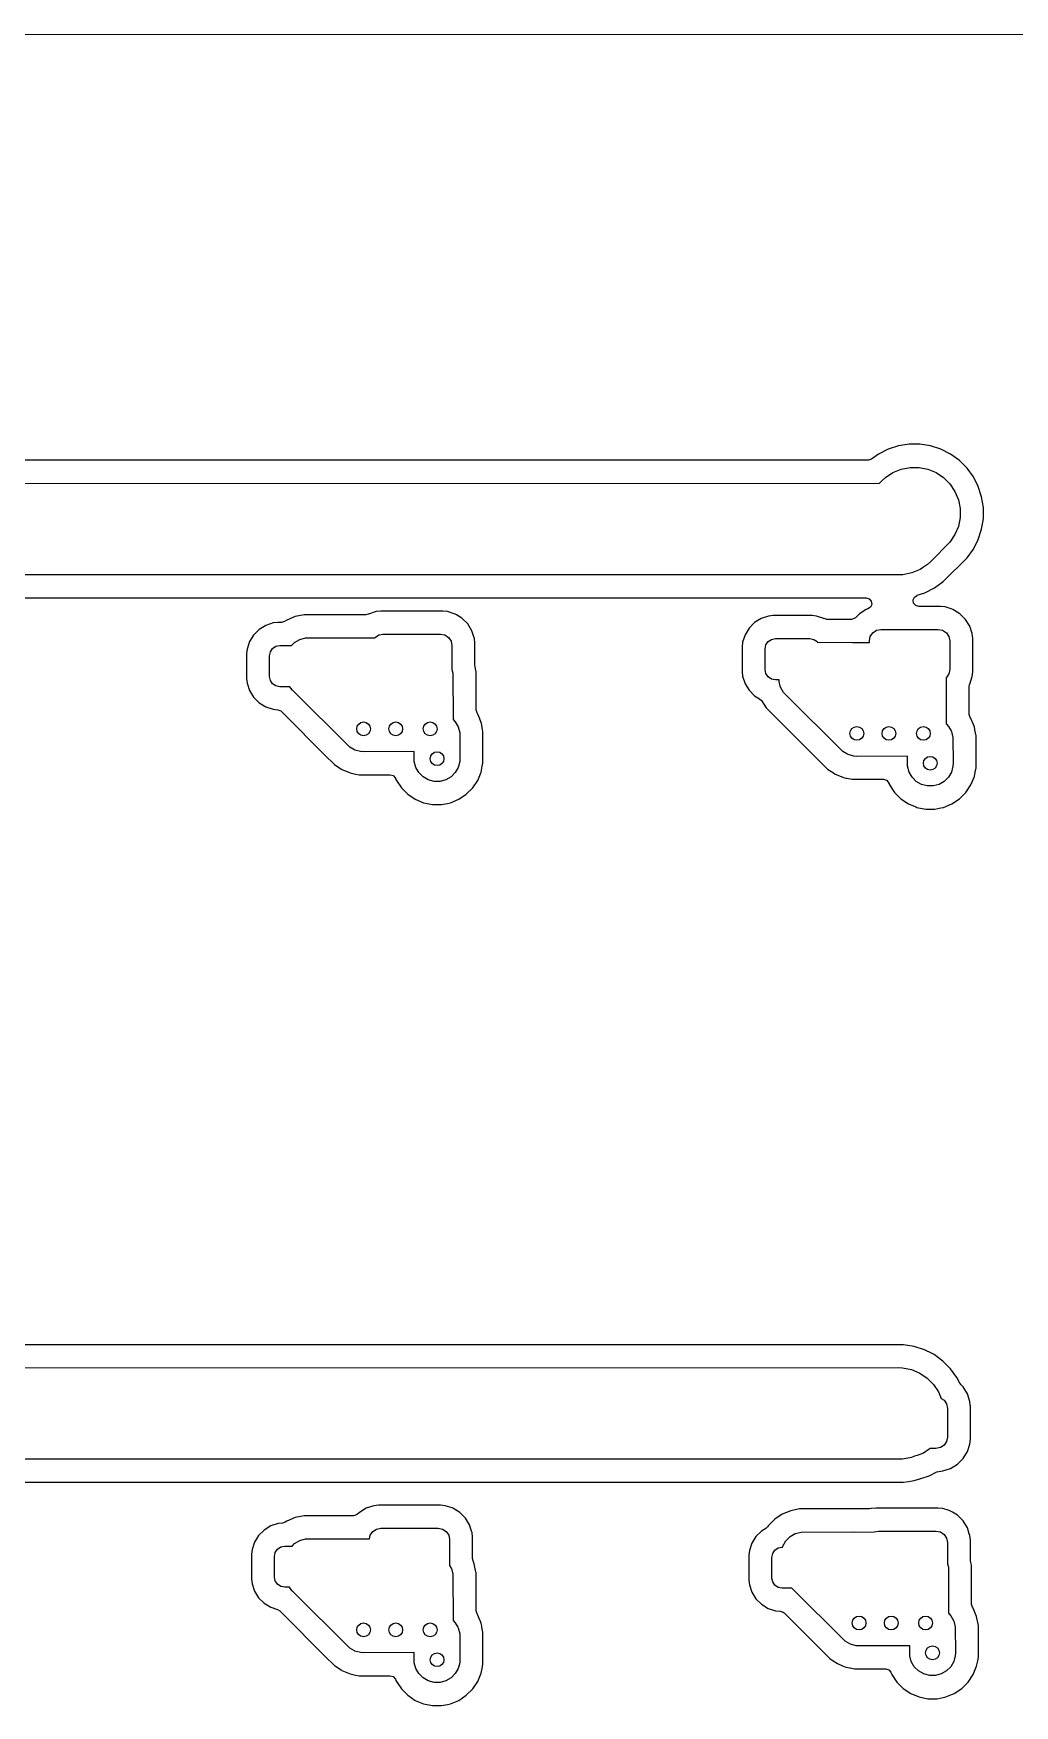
# Model space of a CAD drawing. Extents: x 40 to 347, y -158 to -43.
# Drawn here: x 267.39 to 288.77, y -138.12 to -101.65 of the extents above; entities that cross this region are included whole.
import ezdxf

# ---------------------------------------------------------------- set-up
doc = ezdxf.new("R2010")
doc.units = 0
doc.layers.add('BLACK', color=7, linetype='CONTINUOUS')

msp = doc.modelspace()

# ---------------------------------------------------------------- linework, layer by layer
at = {"layer": 'BLACK', "linetype": 'CONTINUOUS'}
for p, q in [((207.602681, -101.6505), (342.490236, -101.686013)), ((285.803563, -110.82624), (285.653319, -110.935399)), ((286.014003, -110.719014), (285.803563, -110.82624)), ((286.238631, -110.646027), (286.014003, -110.719014)), ((286.471903, -110.609081), (286.238631, -110.646027)), ((286.471908, -110.609081), (286.471903, -110.609081)), ((286.708092, -110.609081), (286.471908, -110.609081)), ((286.708097, -110.609081), (286.708092, -110.609081)), ((286.941365, -110.646027), (286.708097, -110.609081)), ((286.941367, -110.646027), (286.941365, -110.646027)), ((286.941369, -110.646028), (286.941367, -110.646027)), ((287.165992, -110.719013), (286.941369, -110.646028)), ((287.376434, -110.826238), (287.165992, -110.719013)), ((287.56751, -110.965063), (287.376434, -110.826238)), ((285.580434, -110.959081), (260.584403, -110.959081)), ((285.587513, -110.958879), (285.580434, -110.959081)), ((285.653319, -110.935399), (285.587513, -110.958879)), ((286.118604, -111.22766), (286.299716, -111.15264)), ((286.299716, -111.15264), (286.491983, -111.114397)), ((286.491983, -111.114397), (286.688017, -111.114397)), ((286.688017, -111.114397), (286.880284, -111.15264)), ((286.880284, -111.15264), (287.061396, -111.22766)), ((287.734518, -111.132071), (287.56751, -110.965063)), ((287.873343, -111.323147), (287.734518, -111.132071)), ((265.087121, -111.464351), (285.826614, -111.459674)), ((285.826614, -111.459674), (285.882893, -111.402474)), ((285.882893, -111.402474), (285.955607, -111.33657)), ((285.955607, -111.33657), (286.118604, -111.22766)), ((287.061396, -111.22766), (287.224394, -111.33657)), ((287.224394, -111.33657), (287.363011, -111.475187)), ((287.363011, -111.475187), (287.471921, -111.638185)), ((287.980568, -111.533589), (287.873343, -111.323147)), ((288.053553, -111.758212), (287.980568, -111.533589)), ((287.471921, -111.638185), (287.546941, -111.819297)), ((287.546941, -111.819297), (287.585184, -112.011564)), ((288.053553, -111.758215), (288.053553, -111.758212)), ((288.0905, -111.991483), (288.053553, -111.758215)), ((287.585184, -112.207598), (287.546941, -112.399865)), ((287.585184, -112.011564), (287.585184, -112.207598)), ((288.065491, -112.385577), (288.0905, -112.227678)), ((288.0905, -112.227678), (288.0905, -111.991483)), ((287.471921, -112.580977), (287.363011, -112.743974)), ((287.546941, -112.399865), (287.471921, -112.580977)), ((287.980568, -112.685573), (288.053553, -112.460949)), ((288.053553, -112.460949), (288.065491, -112.385577)), ((287.363011, -112.743974), (286.947107, -113.166688)), ((287.734518, -113.087091), (287.873343, -112.896014)), ((287.873343, -112.896014), (287.980568, -112.685573)), ((286.711397, -113.341502), (286.530285, -113.416521)), ((286.767376, -113.304098), (286.711397, -113.341502)), ((286.874394, -113.232592), (286.767376, -113.304098)), ((286.947107, -113.166688), (286.874394, -113.232592)), ((287.21751, -113.604098), (287.734518, -113.087091)), ((286.338017, -113.454766), (264.99, -113.459581)), ((286.530285, -113.416521), (286.338017, -113.454766)), ((286.815992, -113.850149), (287.026434, -113.742924)), ((287.026434, -113.742924), (287.21751, -113.604098)), ((261.375389, -113.960081), (285.533567, -113.960081)), ((285.533567, -113.960081), (285.600606, -113.979766)), ((285.600606, -113.979766), (285.646361, -114.03257)), ((285.656305, -114.101728), (285.62728, -114.165284)), ((285.646361, -114.03257), (285.656305, -114.101728)), ((286.560832, -114.00591), (286.589857, -113.942354)), ((286.570776, -114.075068), (286.560832, -114.00591)), ((286.616531, -114.127872), (286.570776, -114.075068)), ((286.589857, -113.942354), (286.645252, -113.905626)), ((286.68357, -114.147557), (286.616531, -114.127872)), ((286.645252, -113.905626), (286.648968, -113.904418)), ((286.648968, -113.904418), (286.815992, -113.850149)), ((272.708976, -114.497558), (272.609624, -114.507707)), ((272.708995, -114.497557), (272.708976, -114.497558)), ((272.788665, -114.497557), (272.708995, -114.497557)), ((272.790875, -114.497537), (272.788665, -114.497557)), ((272.857553, -114.476661), (272.790875, -114.497537)), ((272.908416, -114.442676), (272.857553, -114.476661)), ((272.908425, -114.442671), (272.908416, -114.442676)), ((273.090492, -114.367257), (272.908425, -114.442671)), ((273.090502, -114.367254), (273.090492, -114.367257)), ((273.283789, -114.328807), (273.090502, -114.367254)), ((274.627599, -114.328807), (273.283789, -114.328807)), ((274.680311, -114.313854), (274.627599, -114.328807)), ((274.68145, -114.316297), (274.680311, -114.313854)), ((274.688, -114.313242), (274.68145, -114.316297)), ((274.854532, -114.258058), (274.688, -114.313242)), ((274.854535, -114.258057), (274.854532, -114.258058)), ((274.957313, -114.247558), (274.854535, -114.258057)), ((274.95733, -114.247557), (274.957313, -114.247558)), ((276.307342, -114.247557), (274.95733, -114.247557)), ((276.410127, -114.258057), (276.307342, -114.247557)), ((276.410129, -114.258058), (276.410127, -114.258057)), ((276.552831, -114.305345), (276.410129, -114.258058)), ((276.576663, -114.313242), (276.552831, -114.305345)), ((276.576668, -114.313244), (276.576663, -114.313242)), ((276.606013, -114.331344), (276.576668, -114.313244)), ((276.725988, -114.405345), (276.606013, -114.331344)), ((276.850044, -114.529401), (276.725988, -114.405345)), ((283.104287, -114.500089), (282.984364, -114.620012)), ((283.104291, -114.500086), (283.104287, -114.500089)), ((283.248626, -114.411058), (283.104291, -114.500086)), ((283.248637, -114.411053), (283.248626, -114.411058)), ((283.409621, -114.357708), (283.248637, -114.411053)), ((283.409624, -114.357707), (283.409621, -114.357708)), ((283.508976, -114.347558), (283.409624, -114.357707)), ((283.508994, -114.347557), (283.508976, -114.347558)), ((284.355678, -114.347557), (283.508994, -114.347557)), ((284.455041, -114.357708), (284.355678, -114.347557)), ((284.616026, -114.411053), (284.455041, -114.357708)), ((284.616029, -114.411054), (284.616026, -114.411053)), ((284.616031, -114.411055), (284.616029, -114.411054)), ((284.622577, -114.414108), (284.616031, -114.411055)), ((284.623227, -114.412712), (284.622577, -114.414108)), ((284.679977, -114.428807), (284.623227, -114.412712)), ((285.213852, -114.428807), (284.679977, -114.428807)), ((285.24021, -114.425973), (285.213852, -114.428807)), ((285.301533, -114.392488), (285.24021, -114.425973)), ((285.388674, -114.305346), (285.301533, -114.392488)), ((285.537995, -114.213244), (285.388674, -114.305346)), ((285.538, -114.213242), (285.537995, -114.213244)), ((285.555969, -114.207288), (285.538, -114.213242)), ((285.572572, -114.201786), (285.555969, -114.207288)), ((285.62728, -114.165284), (285.572572, -114.201786)), ((287.157348, -114.147557), (286.68357, -114.147557)), ((287.260127, -114.158057), (287.157348, -114.147557)), ((287.260129, -114.158058), (287.260127, -114.158057)), ((287.392094, -114.201787), (287.260129, -114.158058)), ((287.426663, -114.213242), (287.392094, -114.201787)), ((287.426668, -114.213244), (287.426663, -114.213242)), ((287.462987, -114.235646), (287.426668, -114.213244)), ((287.575988, -114.305345), (287.462987, -114.235646)), ((287.700044, -114.429401), (287.575988, -114.305345)), ((287.792146, -114.578723), (287.700044, -114.429401)), ((272.184361, -114.770016), (272.095333, -114.914351)), ((272.184364, -114.770012), (272.184361, -114.770016)), ((272.304287, -114.650089), (272.184364, -114.770012)), ((272.304291, -114.650086), (272.304287, -114.650089)), ((272.448626, -114.561058), (272.304291, -114.650086)), ((272.448637, -114.561053), (272.448626, -114.561058)), ((272.609621, -114.507708), (272.448637, -114.561053)), ((272.609624, -114.507707), (272.609621, -114.507708)), ((273.077951, -114.93263), (273.19099, -114.867367)), ((273.19099, -114.867367), (273.317069, -114.833585)), ((273.317069, -114.833585), (274.432332, -114.829307)), ((274.432332, -114.829307), (274.491479, -114.833184)), ((274.491479, -114.833184), (274.823315, -114.832114)), ((274.823315, -114.832114), (274.830555, -114.82128)), ((274.830555, -114.82128), (274.911661, -114.767087)), ((274.911661, -114.767087), (275.007332, -114.748057)), ((275.007332, -114.748057), (276.257332, -114.748057)), ((276.257332, -114.748057), (276.353003, -114.767087)), ((276.353003, -114.767087), (276.434109, -114.82128)), ((276.434109, -114.82128), (276.488302, -114.902386)), ((276.942146, -114.678723), (276.850044, -114.529401)), ((276.977479, -114.785351), (276.942146, -114.678723)), ((276.99733, -114.845257), (276.977479, -114.785351)), ((276.997331, -114.84526), (276.99733, -114.845257)), ((277.00783, -114.948038), (276.997331, -114.84526)), ((282.895328, -114.764362), (282.841983, -114.925347)), ((282.895333, -114.764351), (282.895328, -114.764362)), ((282.984361, -114.620016), (282.895333, -114.764351)), ((282.984364, -114.620012), (282.984361, -114.620016)), ((283.398233, -114.913958), (283.471228, -114.865184)), ((283.471228, -114.865184), (283.557332, -114.848057)), ((283.557332, -114.848057), (284.307332, -114.848057)), ((284.307332, -114.848057), (284.393436, -114.865184)), ((284.393436, -114.865184), (284.466431, -114.913958)), ((285.607332, -114.898057), (285.626362, -114.802386)), ((285.626362, -114.802386), (285.680555, -114.72128)), ((285.680555, -114.72128), (285.761661, -114.667087)), ((285.761661, -114.667087), (285.857332, -114.648057)), ((285.857332, -114.648057), (287.107332, -114.648057)), ((287.107332, -114.648057), (287.203003, -114.667087)), ((287.203003, -114.667087), (287.284109, -114.72128)), ((287.284109, -114.72128), (287.338302, -114.802386)), ((287.338302, -114.802386), (287.357332, -114.898057)), ((287.844943, -114.738055), (287.792146, -114.578723)), ((287.84733, -114.745257), (287.844943, -114.738055)), ((287.847331, -114.74526), (287.84733, -114.745257)), ((287.851426, -114.785352), (287.847331, -114.74526)), ((287.857831, -114.848049), (287.851426, -114.785352)), ((287.857832, -115.573066), (287.857831, -114.848049)), ((272.041983, -115.075347), (272.031832, -115.174704)), ((272.031832, -115.174704), (272.031832, -115.721394)), ((272.095328, -114.914362), (272.041983, -115.075347)), ((272.095333, -114.914351), (272.095328, -114.914362)), ((272.532332, -115.223057), (272.549459, -115.136953)), ((272.532332, -115.673057), (272.532332, -115.223057)), ((272.549459, -115.136953), (272.598233, -115.063958)), ((272.598233, -115.063958), (272.671228, -115.015184)), ((272.671228, -115.015184), (272.757332, -114.998057)), ((272.757332, -114.998057), (273.012524, -114.998057)), ((273.012524, -114.998057), (273.077951, -114.93263)), ((276.488302, -114.902386), (276.507332, -114.998057)), ((276.507332, -114.998057), (276.507332, -115.524205)), ((277.007831, -114.948055), (277.00783, -114.948038)), ((277.007831, -115.430368), (277.007831, -114.948055)), ((282.841983, -114.925347), (282.831832, -115.024704)), ((282.831832, -115.024704), (282.831832, -115.571394)), ((283.332332, -115.073057), (283.349459, -114.986953)), ((283.332332, -115.523057), (283.332332, -115.073057)), ((283.349459, -114.986953), (283.398233, -114.913958)), ((284.466431, -114.913958), (284.47849, -114.932006)), ((284.47849, -114.932006), (285.182332, -114.929307)), ((285.182332, -114.929307), (285.241479, -114.933184)), ((285.241479, -114.933184), (285.607332, -114.932005)), ((285.607332, -114.932005), (285.607332, -114.898057)), ((287.357332, -114.898057), (287.357332, -115.523057)), ((276.507332, -115.524205), (276.528055, -115.601544)), ((277.010214, -115.45456), (277.007831, -115.430368)), ((277.028929, -115.548644), (277.010214, -115.45456)), ((277.032832, -115.568264), (277.028929, -115.548644)), ((277.032832, -116.401202), (277.032832, -115.568264)), ((282.831832, -115.571394), (282.831833, -115.571412)), ((282.831833, -115.571412), (282.841982, -115.670764)), ((283.349459, -115.609161), (283.332332, -115.523057)), ((287.357332, -115.523057), (287.338302, -115.618728)), ((287.847331, -115.675854), (287.857832, -115.573066)), ((272.031832, -115.721394), (272.031833, -115.721412)), ((272.031833, -115.721412), (272.041982, -115.820764)), ((272.041982, -115.820764), (272.041983, -115.820767)), ((272.041983, -115.820767), (272.095328, -115.981751)), ((272.549459, -115.759161), (272.532332, -115.673057)), ((272.598233, -115.832156), (272.549459, -115.759161)), ((272.671228, -115.88093), (272.598233, -115.832156)), ((272.757332, -115.898057), (272.671228, -115.88093)), ((272.9723, -115.898057), (272.757332, -115.898057)), ((272.985655, -115.921188), (272.9723, -115.898057)), ((272.98567, -115.921203), (272.985655, -115.921188)), ((273.028779, -115.97036), (272.98567, -115.921203)), ((276.528055, -115.601544), (276.528055, -115.601777)), ((276.528055, -115.601777), (276.5316, -116.609099)), ((282.841982, -115.670764), (282.841983, -115.670767)), ((282.841983, -115.670767), (282.895328, -115.831751)), ((282.895328, -115.831751), (282.895333, -115.831762)), ((282.895333, -115.831762), (282.984361, -115.976097)), ((283.398233, -115.682156), (283.349459, -115.609161)), ((283.471228, -115.73093), (283.398233, -115.682156)), ((283.557332, -115.748057), (283.471228, -115.73093)), ((283.636198, -115.748057), (283.557332, -115.748057)), ((283.636609, -115.781987), (283.636198, -115.748057)), ((283.636609, -115.78207), (283.636609, -115.781987)), ((283.665072, -115.888295), (283.636609, -115.78207)), ((283.670392, -115.908149), (283.665072, -115.888295)), ((283.735655, -116.021188), (283.670392, -115.908149)), ((287.284109, -115.699834), (287.278062, -115.703874)), ((287.278062, -115.703874), (287.2816, -116.709099)), ((287.338302, -115.618728), (287.284109, -115.699834)), ((287.782832, -115.889855), (287.7917, -115.849852)), ((287.782832, -116.501202), (287.782832, -115.889855)), ((287.789874, -115.849247), (287.792146, -115.842391)), ((287.7917, -115.849852), (287.789874, -115.849247)), ((287.792146, -115.842391), (287.847331, -115.675854)), ((272.095328, -115.981751), (272.095333, -115.981762)), ((272.095333, -115.981762), (272.184361, -116.126097)), ((272.184361, -116.126097), (272.184364, -116.126101)), ((272.184364, -116.126101), (272.304287, -116.246024)), ((272.304287, -116.246024), (272.304291, -116.246027)), ((272.304291, -116.246027), (272.448626, -116.335055)), ((274.277744, -117.213277), (273.028779, -115.97036)), ((282.984361, -115.976097), (282.984364, -115.976101)), ((282.984364, -115.976101), (283.104287, -116.096024)), ((283.104287, -116.096024), (283.104291, -116.096027)), ((283.104291, -116.096027), (283.214212, -116.163828)), ((283.214212, -116.163828), (283.252217, -116.200475)), ((283.252217, -116.200475), (283.355191, -116.354587)), ((283.73567, -116.021203), (283.735655, -116.021188)), ((283.778779, -116.07036), (283.73567, -116.021203)), ((285.027744, -117.313277), (283.778779, -116.07036)), ((272.448626, -116.335055), (272.448629, -116.335056)), ((272.448629, -116.335056), (272.448635, -116.33506)), ((272.448635, -116.33506), (272.609624, -116.388406)), ((272.609624, -116.388406), (272.708987, -116.398557)), ((272.708987, -116.398557), (272.709848, -116.398645)), ((272.709848, -116.398645), (272.77454, -116.425041)), ((272.77454, -116.425041), (272.784926, -116.434321)), ((272.784926, -116.434321), (273.805192, -117.454588)), ((276.5316, -116.609099), (276.535885, -116.613254)), ((276.535885, -116.613254), (276.579, -116.662417)), ((276.579, -116.662417), (276.579009, -116.662426)), ((276.579009, -116.662426), (276.641192, -116.77013)), ((277.032852, -116.403414), (277.032832, -116.401202)), ((277.053728, -116.470091), (277.032852, -116.403414)), ((277.068964, -116.492893), (277.053728, -116.470091)), ((277.068966, -116.492899), (277.068964, -116.492893)), ((277.068967, -116.4929), (277.068966, -116.492899)), ((277.113826, -116.601202), (277.068967, -116.4929)), ((277.114753, -116.603439), (277.113826, -116.601202)), ((277.144383, -116.674971), (277.114753, -116.603439)), ((277.149418, -116.700281), (277.144383, -116.674971)), ((283.355191, -116.354587), (283.355192, -116.354588)), ((283.355192, -116.354588), (283.355193, -116.354589)), ((283.355193, -116.354589), (283.49455, -116.493946)), ((283.49455, -116.493946), (283.494551, -116.493946)), ((283.494551, -116.493946), (283.501618, -116.501013)), ((283.501618, -116.501013), (283.501617, -116.501013)), ((283.501617, -116.501013), (283.50162, -116.501015)), ((283.50162, -116.501015), (284.555192, -117.554588)), ((287.782852, -116.503414), (287.782832, -116.501202)), ((287.803728, -116.570091), (287.782852, -116.503414)), ((287.818964, -116.592893), (287.803728, -116.570091)), ((287.865789, -116.705939), (287.818964, -116.592893)), ((276.641192, -116.77013), (276.644272, -116.775465)), ((276.644272, -116.775465), (276.678055, -116.901544)), ((276.678055, -116.901544), (276.678055, -116.901676)), ((276.678055, -116.901676), (276.682332, -117.466807)), ((277.156975, -116.738273), (277.149418, -116.700281)), ((277.176722, -116.837552), (277.156975, -116.738273)), ((277.182831, -116.868262), (277.176722, -116.837552)), ((277.182832, -116.868265), (277.182831, -116.868262)), ((277.182832, -117.56535), (277.182832, -116.868265)), ((287.2816, -116.709099), (287.285885, -116.713254)), ((287.285885, -116.713254), (287.329, -116.762417)), ((287.329, -116.762417), (287.329009, -116.762426)), ((287.329009, -116.762426), (287.386029, -116.861188)), ((287.386029, -116.861188), (287.394272, -116.875465)), ((287.394272, -116.875465), (287.428055, -117.001544)), ((287.428055, -117.001544), (287.428055, -117.001676)), ((287.428055, -117.001676), (287.432332, -117.566807)), ((287.894383, -116.774971), (287.865789, -116.705939)), ((287.906831, -116.837552), (287.894383, -116.774971)), ((287.932832, -116.968263), (287.906831, -116.837552)), ((287.932832, -117.66535), (287.932832, -116.968263)), ((274.277951, -117.213484), (274.277744, -117.213277)), ((274.367919, -117.265427), (274.277951, -117.213484)), ((274.39099, -117.278747), (274.367919, -117.265427)), ((274.517069, -117.31253), (274.39099, -117.278747)), ((274.517084, -117.31253), (274.517069, -117.31253)), ((274.582332, -117.316807), (274.517084, -117.31253)), ((275.684957, -117.313693), (274.582332, -117.316807)), ((275.68661, -117.53207), (275.684957, -117.313693)), ((285.027951, -117.313484), (285.027744, -117.313277)), ((285.114552, -117.363483), (285.027951, -117.313484)), ((285.14099, -117.378747), (285.114552, -117.363483)), ((285.267069, -117.41253), (285.14099, -117.378747)), ((285.267084, -117.41253), (285.267069, -117.41253)), ((285.332332, -117.416807), (285.267084, -117.41253)), ((286.434957, -117.413693), (285.332332, -117.416807)), ((286.43661, -117.63207), (286.434957, -117.413693)), ((273.805192, -117.454588), (273.805193, -117.454589)), ((273.805193, -117.454589), (273.880106, -117.529502)), ((273.880106, -117.529502), (273.944551, -117.593947)), ((273.944551, -117.593947), (274.108411, -117.703435)), ((274.108411, -117.703435), (274.108424, -117.703442)), ((274.108424, -117.703442), (274.237165, -117.756768)), ((274.237165, -117.756768), (274.290491, -117.778856)), ((274.290491, -117.778856), (274.290496, -117.778858)), ((274.290496, -117.778858), (274.376117, -117.795889)), ((275.720392, -117.658149), (275.68661, -117.53207)), ((275.785655, -117.771188), (275.720392, -117.658149)), ((275.877951, -117.863484), (275.785655, -117.771188)), ((276.579009, -117.771188), (276.486713, -117.863484)), ((276.644272, -117.658149), (276.579009, -117.771188)), ((276.678054, -117.53207), (276.644272, -117.658149)), ((276.682332, -117.466807), (276.678054, -117.53207)), ((277.068964, -117.940721), (277.144383, -117.758642)), ((277.144383, -117.758642), (277.169205, -117.633856)), ((277.169205, -117.633856), (277.182832, -117.56535)), ((284.555192, -117.554588), (284.555193, -117.554589)), ((284.555193, -117.554589), (284.6304, -117.629796)), ((284.6304, -117.629796), (284.694551, -117.693947)), ((284.694551, -117.693947), (284.821627, -117.778856)), ((284.821627, -117.778856), (284.858418, -117.803439)), ((286.470392, -117.758149), (286.43661, -117.63207)), ((286.535655, -117.871188), (286.470392, -117.758149)), ((287.394272, -117.758149), (287.329009, -117.871188)), ((287.428054, -117.63207), (287.394272, -117.758149)), ((287.432332, -117.566807), (287.428054, -117.63207)), ((287.894383, -117.858642), (287.914274, -117.758646)), ((287.914274, -117.758646), (287.932832, -117.66535)), ((274.376117, -117.795889), (274.403035, -117.801243)), ((274.403035, -117.801243), (274.483788, -117.817307)), ((274.483788, -117.817307), (274.483791, -117.817307)), ((274.483791, -117.817307), (274.483792, -117.817307)), ((274.483792, -117.817307), (274.680872, -117.817307)), ((274.680872, -117.817307), (275.161727, -117.817307)), ((275.161727, -117.817307), (275.228766, -117.836992)), ((275.228766, -117.836992), (275.274521, -117.889796)), ((275.274521, -117.889796), (275.276271, -117.893816)), ((275.276271, -117.893816), (275.280256, -117.903435)), ((275.280256, -117.903435), (275.295699, -117.940719)), ((275.295699, -117.940719), (275.295703, -117.940726)), ((275.295703, -117.940726), (275.405192, -118.104589)), ((275.405192, -118.104589), (275.544546, -118.243943)), ((275.99099, -117.928747), (275.877951, -117.863484)), ((276.117069, -117.962529), (275.99099, -117.928747)), ((276.247595, -117.962529), (276.117069, -117.962529)), ((276.373674, -117.928747), (276.247595, -117.962529)), ((276.486713, -117.863484), (276.373674, -117.928747)), ((276.820114, -118.243946), (276.959471, -118.104589)), ((276.959471, -118.104589), (277.068964, -117.940721)), ((284.858418, -117.803439), (284.957764, -117.844589)), ((284.957764, -117.844589), (285.040496, -117.878858)), ((285.040496, -117.878858), (285.092906, -117.889283)), ((285.092906, -117.889283), (285.115896, -117.893856)), ((285.115896, -117.893856), (285.233788, -117.917307)), ((285.233788, -117.917307), (285.233791, -117.917307)), ((285.233791, -117.917307), (285.233792, -117.917307)), ((285.233792, -117.917307), (285.430872, -117.917307)), ((285.430872, -117.917307), (285.911727, -117.917307)), ((285.911727, -117.917307), (285.978766, -117.936992)), ((285.978766, -117.936992), (286.024521, -117.989796)), ((286.024521, -117.989796), (286.026271, -117.993816)), ((286.026271, -117.993816), (286.042383, -118.032713)), ((286.042383, -118.032713), (286.045699, -118.040719)), ((286.045699, -118.040719), (286.045703, -118.040726)), ((286.045703, -118.040726), (286.155192, -118.204589)), ((286.627951, -117.963484), (286.535655, -117.871188)), ((286.74099, -118.028747), (286.627951, -117.963484)), ((286.867069, -118.062529), (286.74099, -118.028747)), ((286.997595, -118.062529), (286.867069, -118.062529)), ((287.123674, -118.028747), (286.997595, -118.062529)), ((287.236713, -117.963484), (287.123674, -118.028747)), ((287.329009, -117.871188), (287.236713, -117.963484)), ((287.709471, -118.204589), (287.818964, -118.040721)), ((287.818964, -118.040721), (287.894383, -117.858642)), ((275.544546, -118.243943), (275.54455, -118.243946)), ((275.54455, -118.243946), (275.708411, -118.353435)), ((275.708411, -118.353435), (275.708424, -118.353442)), ((275.708424, -118.353442), (275.890492, -118.428856)), ((275.890492, -118.428856), (275.890497, -118.428858)), ((275.890497, -118.428858), (275.890501, -118.428858)), ((275.890501, -118.428858), (275.890502, -118.428859)), ((275.890502, -118.428859), (276.083788, -118.467307)), ((276.083788, -118.467307), (276.083791, -118.467307)), ((276.083791, -118.467307), (276.280875, -118.467307)), ((276.280875, -118.467307), (276.410914, -118.441439)), ((276.410914, -118.441439), (276.474167, -118.428858)), ((276.474167, -118.428858), (276.656246, -118.353439)), ((276.656246, -118.353439), (276.820114, -118.243946)), ((286.155192, -118.204589), (286.294546, -118.343943)), ((286.294546, -118.343943), (286.29455, -118.343946)), ((286.29455, -118.343946), (286.458411, -118.453435)), ((286.458411, -118.453435), (286.458424, -118.453442)), ((286.458424, -118.453442), (286.617301, -118.51925)), ((287.224167, -118.528858), (287.406246, -118.453439)), ((287.406246, -118.453439), (287.570114, -118.343946)), ((287.570114, -118.343946), (287.709471, -118.204589)), ((286.617301, -118.51925), (286.640497, -118.528858)), ((286.640497, -118.528858), (286.640501, -118.528858)), ((286.640501, -118.528858), (286.640502, -118.528859)), ((286.640502, -118.528859), (286.833788, -118.567307)), ((286.833788, -118.567307), (286.833791, -118.567307)), ((286.833791, -118.567307), (287.030875, -118.567307)), ((287.030875, -118.567307), (287.160914, -118.541439)), ((287.160914, -118.541439), (287.224167, -118.528858)), ((286.350424, -130.247557), (263.105221, -130.247557)), ((286.350429, -130.247557), (286.350424, -130.247557)), ((286.5837, -130.284503), (286.350429, -130.247557)), ((286.808328, -130.35749), (286.5837, -130.284503)), ((286.974518, -130.442169), (286.808328, -130.35749)), ((287.018765, -130.464714), (286.974518, -130.442169)), ((287.209842, -130.60354), (287.018765, -130.464714)), ((262.848477, -130.752768), (286.232332, -130.748057)), ((286.232332, -130.748057), (286.330349, -130.752872)), ((286.330349, -130.752872), (286.522617, -130.791117)), ((286.522617, -130.791117), (286.703729, -130.866136)), ((286.703729, -130.866136), (286.866725, -130.975047)), ((287.376849, -130.770547), (287.209842, -130.60354)), ((287.515675, -130.961624), (287.376849, -130.770547)), ((286.866725, -130.975047), (287.005342, -131.113664)), ((287.005342, -131.113664), (287.114253, -131.27666)), ((287.114253, -131.27666), (287.172691, -131.417742)), ((287.580421, -131.088696), (287.515675, -130.961624)), ((287.603225, -131.120082), (287.580421, -131.088696)), ((287.650044, -131.166901), (287.603225, -131.120082)), ((287.742146, -131.316223), (287.650044, -131.166901)), ((287.172691, -131.417742), (287.234109, -131.45878)), ((287.234109, -131.45878), (287.288302, -131.539886)), ((287.288302, -131.539886), (287.307332, -131.635557)), ((287.307332, -131.635557), (287.307332, -132.260557)), ((287.79733, -131.482757), (287.742146, -131.316223)), ((287.797331, -131.48276), (287.79733, -131.482757)), ((287.806221, -131.569795), (287.797331, -131.48276)), ((287.807638, -131.583664), (287.806221, -131.569795)), ((287.807831, -131.585549), (287.807638, -131.583664)), ((287.807832, -132.310566), (287.807831, -131.585549)), ((287.288302, -132.356228), (287.234109, -132.437334)), ((287.307332, -132.260557), (287.288302, -132.356228)), ((287.797331, -132.413354), (287.807832, -132.310566)), ((286.522617, -132.704997), (286.330349, -132.743242)), ((286.587117, -132.678279), (286.522617, -132.704997)), ((286.650045, -132.665763), (286.587117, -132.678279)), ((286.785879, -132.609498), (286.650045, -132.665763)), ((286.908127, -132.527815), (286.785879, -132.609498)), ((286.925385, -132.510557), (286.908127, -132.527815)), ((287.057332, -132.510557), (286.925385, -132.510557)), ((287.153003, -132.491527), (287.057332, -132.510557)), ((287.234109, -132.437334), (287.153003, -132.491527)), ((287.525988, -132.853269), (287.650044, -132.729213)), ((287.650044, -132.729213), (287.742146, -132.579891)), ((287.742146, -132.579891), (287.797331, -132.413354)), ((286.330349, -132.743242), (262.432332, -132.748057)), ((286.912358, -133.106941), (287.078197, -133.022441)), ((287.078197, -133.022441), (287.121887, -133.00957)), ((287.121887, -133.00957), (287.210129, -133.000556)), ((287.210129, -133.000556), (287.376666, -132.945371)), ((287.376666, -132.945371), (287.525988, -132.853269)), ((262.31424, -133.248557), (286.350429, -133.248557)), ((286.350429, -133.248557), (286.456458, -133.231762)), ((286.456458, -133.231762), (286.5837, -133.21161)), ((286.5837, -133.21161), (286.703163, -133.172793)), ((286.703163, -133.172793), (286.722078, -133.168253)), ((286.722078, -133.168253), (286.725159, -133.167766)), ((286.725159, -133.167766), (286.912358, -133.106941)), ((274.637995, -133.813244), (274.488674, -133.905346)), ((274.638, -133.813242), (274.637995, -133.813244)), ((274.804532, -133.758058), (274.638, -133.813242)), ((274.804535, -133.758057), (274.804532, -133.758058)), ((274.907313, -133.747558), (274.804535, -133.758057)), ((274.90733, -133.747557), (274.907313, -133.747558)), ((276.257342, -133.747557), (274.90733, -133.747557)), ((276.360127, -133.758057), (276.257342, -133.747557)), ((276.360129, -133.758058), (276.360127, -133.758057)), ((276.50919, -133.807452), (276.360129, -133.758058)), ((276.526663, -133.813242), (276.50919, -133.807452)), ((276.526668, -133.813244), (276.526663, -133.813242)), ((276.562974, -133.835638), (276.526668, -133.813244)), ((284.083789, -133.828807), (283.890502, -133.867254)), ((285.609631, -133.828807), (284.083789, -133.828807)), ((285.648637, -133.822512), (285.609631, -133.828807)), ((285.65453, -133.820559), (285.648637, -133.822512)), ((285.654535, -133.820557), (285.65453, -133.820559)), ((285.757313, -133.810058), (285.654535, -133.820557)), ((285.75733, -133.810057), (285.757313, -133.810058)), ((287.107342, -133.810057), (285.75733, -133.810057)), ((287.210127, -133.820557), (287.107342, -133.810057)), ((287.210129, -133.820558), (287.210127, -133.820557)), ((287.346485, -133.865742), (287.210129, -133.820558)), ((272.717121, -134.147708), (272.556137, -134.201053)), ((272.717123, -134.147708), (272.717121, -134.147708)), ((272.815052, -134.137704), (272.717123, -134.147708)), ((272.871338, -134.11745), (272.815052, -134.137704)), ((272.90842, -134.092673), (272.871338, -134.11745)), ((273.090492, -134.017257), (272.90842, -134.092673)), ((273.090502, -134.017254), (273.090492, -134.017257)), ((273.283789, -133.978807), (273.090502, -134.017254)), ((274.363852, -133.978807), (273.283789, -133.978807)), ((274.39021, -133.975973), (274.363852, -133.978807)), ((274.451533, -133.942488), (274.39021, -133.975973)), ((274.488674, -133.905346), (274.451533, -133.942488)), ((276.675988, -133.905345), (276.562974, -133.835638)), ((276.800044, -134.029401), (276.675988, -133.905345)), ((276.892146, -134.178723), (276.800044, -134.029401)), ((276.936505, -134.312589), (276.892146, -134.178723)), ((283.405195, -134.191522), (283.388392, -134.216668)), ((283.405197, -134.191519), (283.405195, -134.191522)), ((283.544546, -134.05217), (283.405197, -134.191519)), ((283.54455, -134.052167), (283.544546, -134.05217)), ((283.708411, -133.942678), (283.54455, -134.052167)), ((283.708424, -133.942671), (283.708411, -133.942678)), ((283.890492, -133.867257), (283.708424, -133.942671)), ((283.890502, -133.867254), (283.890492, -133.867257)), ((287.376663, -133.875742), (287.346485, -133.865742)), ((287.376668, -133.875744), (287.376663, -133.875742)), ((287.418459, -133.901521), (287.376668, -133.875744)), ((287.525988, -133.967845), (287.418459, -133.901521)), ((287.650044, -134.091901), (287.525988, -133.967845)), ((287.742146, -134.241223), (287.650044, -134.091901)), ((272.202828, -134.554362), (272.149483, -134.715347)), ((272.202833, -134.554351), (272.202828, -134.554362)), ((272.291861, -134.410016), (272.202833, -134.554351)), ((272.291864, -134.410012), (272.291861, -134.410016)), ((272.411787, -134.290089), (272.291864, -134.410012)), ((272.411791, -134.290086), (272.411787, -134.290089)), ((272.556126, -134.201058), (272.411791, -134.290086)), ((272.556137, -134.201053), (272.556126, -134.201058)), ((273.077951, -134.58263), (273.19099, -134.517367)), ((273.19099, -134.517367), (273.317069, -134.483585)), ((273.317069, -134.483585), (274.432332, -134.479307)), ((274.432332, -134.479307), (274.491479, -134.483184)), ((274.491479, -134.483184), (274.71043, -134.482478)), ((274.71043, -134.482478), (274.726362, -134.402386)), ((274.726362, -134.402386), (274.780555, -134.32128)), ((274.780555, -134.32128), (274.861661, -134.267087)), ((274.861661, -134.267087), (274.957332, -134.248057)), ((274.957332, -134.248057), (276.207332, -134.248057)), ((276.207332, -134.248057), (276.303003, -134.267087)), ((276.303003, -134.267087), (276.384109, -134.32128)), ((276.384109, -134.32128), (276.438302, -134.402386)), ((276.438302, -134.402386), (276.457332, -134.498057)), ((276.457332, -134.498057), (276.457332, -135.061482)), ((276.94733, -134.345257), (276.936505, -134.312589)), ((276.947331, -134.34526), (276.94733, -134.345257)), ((276.95783, -134.448038), (276.947331, -134.34526)), ((276.957831, -134.448055), (276.95783, -134.448038)), ((276.957831, -134.912062), (276.957831, -134.448055)), ((283.134361, -134.432516), (283.045333, -134.576851)), ((283.254288, -134.312588), (283.134361, -134.432516)), ((283.35039, -134.253311), (283.254288, -134.312588)), ((283.388392, -134.216668), (283.35039, -134.253311)), ((283.720392, -134.637965), (283.785655, -134.524926)), ((283.785655, -134.524926), (283.877951, -134.43263)), ((283.877951, -134.43263), (283.99099, -134.367367)), ((283.99099, -134.367367), (284.117069, -134.333585)), ((284.117069, -134.333585), (285.232332, -134.329307)), ((285.232332, -134.329307), (285.291479, -134.333184)), ((285.291479, -134.333184), (285.708287, -134.331841)), ((285.708287, -134.331841), (285.711661, -134.329587)), ((285.711661, -134.329587), (285.807332, -134.310557)), ((285.807332, -134.310557), (287.057332, -134.310557)), ((287.057332, -134.310557), (287.153003, -134.329587)), ((287.153003, -134.329587), (287.234109, -134.38378)), ((287.234109, -134.38378), (287.288302, -134.464886)), ((287.288302, -134.464886), (287.307332, -134.560557)), ((287.307332, -134.560557), (287.307332, -135.024205)), ((287.784823, -134.370013), (287.742146, -134.241223)), ((287.79733, -134.407757), (287.784823, -134.370013)), ((287.797331, -134.40776), (287.79733, -134.407757)), ((287.80783, -134.510538), (287.797331, -134.40776)), ((287.807831, -134.510555), (287.80783, -134.510538)), ((287.807831, -134.930368), (287.807831, -134.510555)), ((272.149483, -134.715347), (272.139332, -134.814704)), ((272.139332, -134.814704), (272.139332, -135.361394)), ((272.639832, -134.863057), (272.656959, -134.776953)), ((272.639832, -135.313057), (272.639832, -134.863057)), ((272.656959, -134.776953), (272.705733, -134.703958)), ((272.705733, -134.703958), (272.778728, -134.655184)), ((272.778728, -134.655184), (272.864832, -134.638057)), ((272.864832, -134.638057), (273.022524, -134.638057)), ((273.022524, -134.638057), (273.077951, -134.58263)), ((276.96727, -134.959515), (276.957831, -134.912062)), ((282.981833, -134.837202), (282.981832, -134.837217)), ((282.981832, -134.837217), (282.981832, -135.383894)), ((282.991983, -134.737847), (282.981833, -134.837202)), ((283.045328, -134.576862), (282.991983, -134.737847)), ((283.045333, -134.576851), (283.045328, -134.576862)), ((283.482332, -134.885557), (283.499459, -134.799453)), ((283.482332, -135.335557), (283.482332, -134.885557)), ((283.499459, -134.799453), (283.548233, -134.726458)), ((283.548233, -134.726458), (283.621228, -134.677684)), ((283.621228, -134.677684), (283.707332, -134.660557)), ((283.707332, -134.660557), (283.714339, -134.660557)), ((283.714339, -134.660557), (283.720392, -134.637965)), ((276.457332, -135.061482), (276.490717, -135.119307)), ((276.490717, -135.119307), (276.494272, -135.125465)), ((276.494272, -135.125465), (276.528055, -135.251544)), ((276.528055, -135.251544), (276.528055, -135.251828)), ((276.528055, -135.251828), (276.5316, -136.259099)), ((276.994383, -135.024971), (276.96727, -134.959515)), ((277.023298, -135.170333), (276.994383, -135.024971)), ((277.028929, -135.198643), (277.023298, -135.170333)), ((277.032831, -135.218263), (277.028929, -135.198643)), ((277.032832, -135.218266), (277.032831, -135.218263)), ((277.032832, -135.383894), (277.032832, -135.218266)), ((287.307332, -135.024205), (287.328055, -135.101544)), ((287.328055, -135.101544), (287.328055, -135.101828)), ((287.328055, -135.101828), (287.3316, -136.109099)), ((287.810214, -134.95456), (287.807831, -134.930368)), ((287.818271, -134.995063), (287.810214, -134.95456)), ((287.824607, -135.026915), (287.818271, -134.995063)), ((287.830866, -135.058385), (287.824607, -135.026915)), ((287.832831, -135.068262), (287.830866, -135.058385)), ((287.832832, -135.068265), (287.832831, -135.068262)), ((287.832832, -135.901202), (287.832832, -135.068265)), ((272.139332, -135.361394), (272.139333, -135.361412)), ((272.139333, -135.361412), (272.149482, -135.460764)), ((272.149482, -135.460764), (272.149483, -135.460767)), ((272.149483, -135.460767), (272.202828, -135.621751)), ((272.202828, -135.621751), (272.202833, -135.621762)), ((272.202833, -135.621762), (272.291861, -135.766097)), ((272.656959, -135.399161), (272.639832, -135.313057)), ((272.705733, -135.472156), (272.656959, -135.399161)), ((272.778728, -135.52093), (272.705733, -135.472156)), ((272.864832, -135.538057), (272.778728, -135.52093)), ((272.966527, -135.538057), (272.864832, -135.538057)), ((272.985655, -135.571188), (272.966527, -135.538057)), ((272.98567, -135.571203), (272.985655, -135.571188)), ((273.028779, -135.62036), (272.98567, -135.571203)), ((274.277744, -136.863277), (273.028779, -135.62036)), ((277.032832, -136.051202), (277.032832, -135.383894)), ((282.981832, -135.383894), (282.981833, -135.383912)), ((282.981833, -135.383912), (282.991982, -135.483264)), ((282.991982, -135.483264), (282.991983, -135.483267)), ((282.991983, -135.483267), (283.045328, -135.644251)), ((283.045328, -135.644251), (283.045333, -135.644262)), ((283.045333, -135.644262), (283.134361, -135.788597)), ((283.499459, -135.421661), (283.482332, -135.335557)), ((283.548233, -135.494656), (283.499459, -135.421661)), ((283.621228, -135.54343), (283.548233, -135.494656)), ((283.707332, -135.560557), (283.621228, -135.54343)), ((283.919415, -135.560557), (283.707332, -135.560557)), ((285.077744, -136.713277), (283.919415, -135.560557)), ((272.291861, -135.766097), (272.291864, -135.766101)), ((272.291864, -135.766101), (272.411787, -135.886024)), ((272.411787, -135.886024), (272.411791, -135.886027)), ((272.411791, -135.886027), (272.556126, -135.975055)), ((272.556126, -135.975055), (272.556129, -135.975056)), ((272.556129, -135.975056), (272.556135, -135.97506)), ((272.556135, -135.97506), (272.707006, -136.025053)), ((283.134361, -135.788597), (283.134364, -135.788601)), ((283.134364, -135.788601), (283.254287, -135.908524)), ((283.254287, -135.908524), (283.254291, -135.908527)), ((283.254291, -135.908527), (283.398626, -135.997555)), ((283.398626, -135.997555), (283.398629, -135.997556)), ((283.398629, -135.997556), (283.398635, -135.99756)), ((283.398635, -135.99756), (283.559624, -136.050906)), ((287.832852, -135.903414), (287.832832, -135.901202)), ((287.853728, -135.970091), (287.832852, -135.903414)), ((287.868964, -135.992893), (287.853728, -135.970091)), ((287.913536, -136.1005), (287.868964, -135.992893)), ((272.707006, -136.025053), (272.755682, -136.055077)), ((272.755682, -136.055077), (273.805192, -137.104588)), ((276.5316, -136.259099), (276.535885, -136.263254)), ((276.535885, -136.263254), (276.579, -136.312417)), ((276.579, -136.312417), (276.579009, -136.312426)), ((276.579009, -136.312426), (276.636029, -136.411188)), ((277.032852, -136.053414), (277.032832, -136.051202)), ((277.053728, -136.120091), (277.032852, -136.053414)), ((277.068964, -136.142893), (277.053728, -136.120091)), ((277.068965, -136.142896), (277.068964, -136.142893)), ((277.068967, -136.142899), (277.068965, -136.142896)), ((277.11521, -136.254543), (277.068967, -136.142899)), ((277.115222, -136.25457), (277.11521, -136.254543)), ((277.119828, -136.265691), (277.115222, -136.25457)), ((277.144383, -136.324971), (277.119828, -136.265691)), ((277.156975, -136.388274), (277.144383, -136.324971)), ((283.559624, -136.050906), (283.658987, -136.061057)), ((283.658987, -136.061057), (283.660274, -136.061056)), ((283.660274, -136.061056), (283.660543, -136.061135)), ((283.660543, -136.061135), (283.662136, -136.061217)), ((283.662136, -136.061217), (283.662116, -136.061597)), ((283.662116, -136.061597), (283.727315, -136.080726)), ((283.727315, -136.080726), (283.747979, -136.097374)), ((283.747979, -136.097374), (284.605192, -136.954588)), ((287.3316, -136.109099), (287.335885, -136.113254)), ((287.335885, -136.113254), (287.379, -136.162417)), ((287.379, -136.162417), (287.379009, -136.162426)), ((287.379009, -136.162426), (287.438628, -136.265689)), ((287.438628, -136.265689), (287.444272, -136.275465)), ((287.444272, -136.275465), (287.478055, -136.401544)), ((287.944383, -136.174971), (287.913536, -136.1005)), ((287.951598, -136.211242), (287.944383, -136.174971)), ((287.982832, -136.368263), (287.951598, -136.211242)), ((287.982832, -136.775927), (287.982832, -136.368263)), ((276.636029, -136.411188), (276.644272, -136.425465)), ((276.644272, -136.425465), (276.678055, -136.551544)), ((276.678055, -136.551544), (276.678055, -136.551676)), ((276.678055, -136.551676), (276.682332, -137.116807)), ((277.160757, -136.407286), (277.156975, -136.388274)), ((277.182832, -136.518263), (277.160757, -136.407286)), ((277.182832, -137.21535), (277.182832, -136.518263)), ((285.077951, -136.713484), (285.077744, -136.713277)), ((285.181261, -136.77313), (285.077951, -136.713484)), ((287.478055, -136.401544), (287.478055, -136.401676)), ((287.478055, -136.401676), (287.482332, -136.966807)), ((273.805192, -137.104588), (273.805193, -137.104589)), ((273.805193, -137.104589), (273.8804, -137.179796)), ((274.277951, -136.863484), (274.277744, -136.863277)), ((274.382718, -136.923971), (274.277951, -136.863484)), ((274.39099, -136.928747), (274.382718, -136.923971)), ((274.517069, -136.96253), (274.39099, -136.928747)), ((274.517084, -136.96253), (274.517069, -136.96253)), ((274.582332, -136.966807), (274.517084, -136.96253)), ((275.684957, -136.963693), (274.582332, -136.966807)), ((275.68661, -137.18207), (275.684957, -136.963693)), ((284.605192, -136.954588), (284.605193, -136.954589)), ((284.605193, -136.954589), (284.68455, -137.033946)), ((284.68455, -137.033946), (284.744551, -137.093947)), ((284.744551, -137.093947), (284.81938, -137.143946)), ((285.19099, -136.778747), (285.181261, -136.77313)), ((285.317069, -136.81253), (285.19099, -136.778747)), ((285.317084, -136.81253), (285.317069, -136.81253)), ((285.382332, -136.816807), (285.317084, -136.81253)), ((286.484957, -136.813693), (285.382332, -136.816807)), ((286.48661, -137.03207), (286.484957, -136.813693)), ((286.520392, -137.158149), (286.48661, -137.03207)), ((287.478054, -137.03207), (287.444272, -137.158149)), ((287.482332, -136.966807), (287.478054, -137.03207)), ((287.967299, -137.143439), (287.982832, -137.06535)), ((287.982832, -137.06535), (287.982832, -136.775927)), ((273.8804, -137.179796), (273.944551, -137.243947)), ((273.944551, -137.243947), (274.090306, -137.341337)), ((274.090306, -137.341337), (274.108418, -137.353439)), ((274.108418, -137.353439), (274.216011, -137.398005)), ((274.216011, -137.398005), (274.290496, -137.428858)), ((274.290496, -137.428858), (274.377127, -137.44609)), ((274.377127, -137.44609), (274.403793, -137.451394)), ((274.403793, -137.451394), (274.483788, -137.467307)), ((274.483788, -137.467307), (274.483791, -137.467307)), ((274.483791, -137.467307), (274.483792, -137.467307)), ((274.483792, -137.467307), (274.680872, -137.467307)), ((274.680872, -137.467307), (275.161727, -137.467307)), ((275.161727, -137.467307), (275.228766, -137.486992)), ((275.720392, -137.308149), (275.68661, -137.18207)), ((275.785655, -137.421188), (275.720392, -137.308149)), ((275.877951, -137.513484), (275.785655, -137.421188)), ((276.579009, -137.421188), (276.486713, -137.513484)), ((276.644272, -137.308149), (276.579009, -137.421188)), ((276.678054, -137.18207), (276.644272, -137.308149)), ((276.682332, -137.116807), (276.678054, -137.18207)), ((277.068964, -137.590721), (277.144383, -137.408642)), ((277.144383, -137.408642), (277.164274, -137.308646)), ((277.164274, -137.308646), (277.182832, -137.21535)), ((284.81938, -137.143946), (284.908418, -137.203439)), ((284.908418, -137.203439), (285.017549, -137.248642)), ((285.017549, -137.248642), (285.090496, -137.278858)), ((285.090496, -137.278858), (285.16933, -137.294539)), ((285.16933, -137.294539), (285.186755, -137.298005)), ((285.186755, -137.298005), (285.283788, -137.317307)), ((285.283788, -137.317307), (285.283791, -137.317307)), ((285.283791, -137.317307), (285.283792, -137.317307)), ((285.283792, -137.317307), (285.480872, -137.317307)), ((285.480872, -137.317307), (285.961727, -137.317307)), ((285.961727, -137.317307), (286.028766, -137.336992)), ((286.028766, -137.336992), (286.074521, -137.389796)), ((286.074521, -137.389796), (286.076271, -137.393816)), ((286.076271, -137.393816), (286.090786, -137.428857)), ((286.090786, -137.428857), (286.095699, -137.440719)), ((286.095699, -137.440719), (286.095703, -137.440726)), ((286.095703, -137.440726), (286.205192, -137.604589)), ((286.585655, -137.271188), (286.520392, -137.158149)), ((286.677951, -137.363484), (286.585655, -137.271188)), ((286.79099, -137.428747), (286.677951, -137.363484)), ((286.917069, -137.462529), (286.79099, -137.428747)), ((287.047595, -137.462529), (286.917069, -137.462529)), ((287.173674, -137.428747), (287.047595, -137.462529)), ((287.286713, -137.363484), (287.173674, -137.428747)), ((287.379009, -137.271188), (287.286713, -137.363484)), ((287.444272, -137.158149), (287.379009, -137.271188)), ((287.759471, -137.604589), (287.868964, -137.440721)), ((287.868964, -137.440721), (287.944383, -137.258642)), ((287.944383, -137.258642), (287.967299, -137.143439)), ((275.228766, -137.486992), (275.274521, -137.539796)), ((275.274521, -137.539796), (275.276271, -137.543816)), ((275.276271, -137.543816), (275.286807, -137.56925)), ((275.286807, -137.56925), (275.295699, -137.590719)), ((275.295699, -137.590719), (275.295703, -137.590726)), ((275.295703, -137.590726), (275.405192, -137.754589)), ((275.405192, -137.754589), (275.544546, -137.893943)), ((275.99099, -137.578747), (275.877951, -137.513484)), ((276.117069, -137.612529), (275.99099, -137.578747)), ((276.247595, -137.612529), (276.117069, -137.612529)), ((276.373674, -137.578747), (276.247595, -137.612529)), ((276.486713, -137.513484), (276.373674, -137.578747)), ((276.820114, -137.893946), (276.959471, -137.754589)), ((276.959471, -137.754589), (277.068964, -137.590721)), ((286.205192, -137.604589), (286.344546, -137.743943)), ((286.344546, -137.743943), (286.34455, -137.743946)), ((286.34455, -137.743946), (286.508411, -137.853435)), ((287.456246, -137.853439), (287.620114, -137.743946)), ((287.620114, -137.743946), (287.759471, -137.604589)), ((275.544546, -137.893943), (275.54455, -137.893946)), ((275.54455, -137.893946), (275.708411, -138.003435)), ((275.708411, -138.003435), (275.708424, -138.003442)), ((275.708424, -138.003442), (275.890492, -138.078856)), ((275.890492, -138.078856), (275.890497, -138.078858)), ((275.890497, -138.078858), (275.890501, -138.078858)), ((275.890501, -138.078858), (275.890502, -138.078859)), ((275.890502, -138.078859), (276.083788, -138.117307)), ((276.083788, -138.117307), (276.083791, -138.117307)), ((276.083791, -138.117307), (276.280875, -138.117307)), ((276.280875, -138.117307), (276.410914, -138.091439)), ((276.410914, -138.091439), (276.474167, -138.078858)), ((276.474167, -138.078858), (276.656246, -138.003439)), ((276.656246, -138.003439), (276.820114, -137.893946)), ((286.508411, -137.853435), (286.508424, -137.853442)), ((286.508424, -137.853442), (286.666357, -137.918859)), ((286.666357, -137.918859), (286.690497, -137.928858)), ((286.690497, -137.928858), (286.690501, -137.928858)), ((286.690501, -137.928858), (286.690502, -137.928859)), ((286.690502, -137.928859), (286.883788, -137.967307)), ((286.883788, -137.967307), (286.883791, -137.967307)), ((286.883791, -137.967307), (287.080875, -137.967307)), ((287.080875, -137.967307), (287.210914, -137.941439)), ((287.210914, -137.941439), (287.274167, -137.928858)), ((287.274167, -137.928858), (287.456246, -137.853439))]:
    msp.add_line(p, q, dxfattribs=at)
at = {"layer": 'BLACK'}
for centre in [(274.582332, -116.816807), (275.282332, -116.816807), (276.032332, -116.816807), (285.332332, -116.916807), (286.032332, -116.916807), (286.782332, -116.916807), (276.182332, -117.466807), (286.932332, -117.566807), (274.582332, -136.466807), (275.282332, -136.466807), (276.032332, -136.466807), (285.382332, -136.316807), (286.082332, -136.316807), (286.832332, -136.316807), (276.182332, -137.116807), (286.982332, -136.966807)]:
    msp.add_circle(centre, 0.15, dxfattribs=at)

doc.saveas('drawing.dxf')
